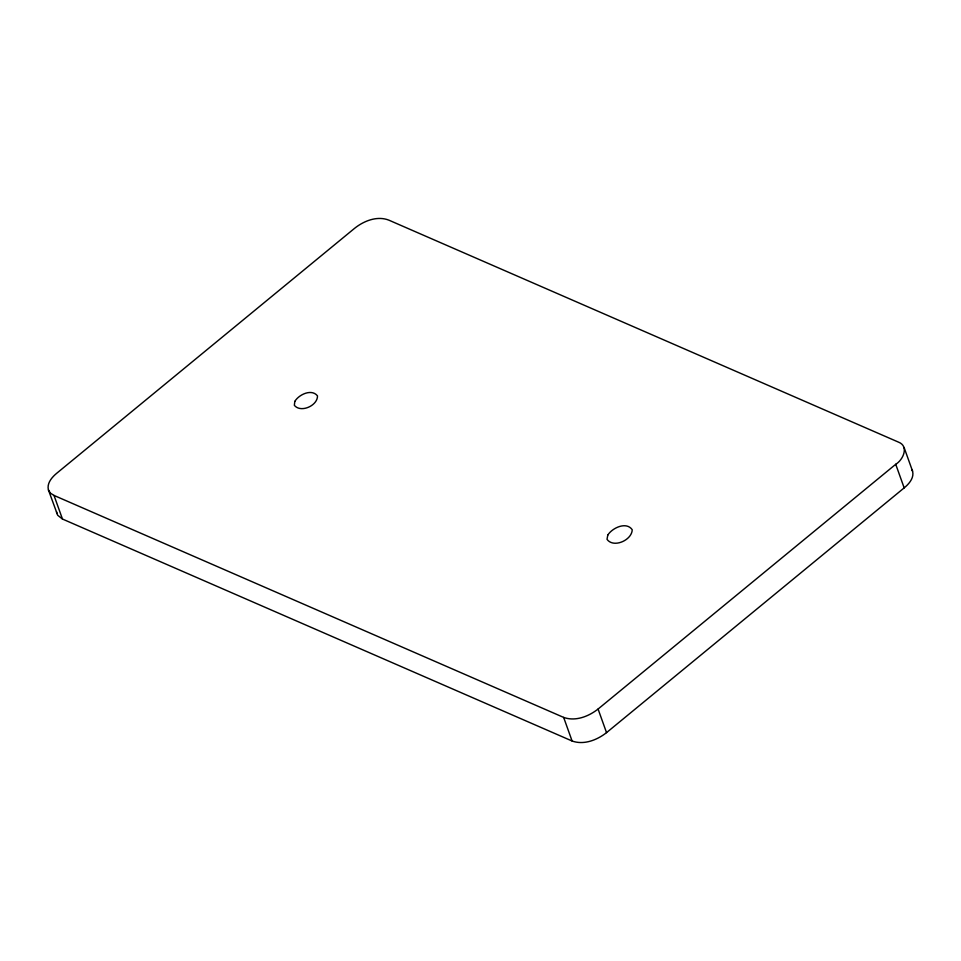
<?xml version="1.0" encoding="UTF-8"?>
<svg xmlns="http://www.w3.org/2000/svg" width="961" height="961" viewBox="0 0 961 961"><rect width="100%" height="100%" fill="white"/><g stroke="black" fill="none" stroke-linecap="round" stroke-linejoin="round"><path stroke-width="1.44" d="M48.434 489.978L50.453 493.161L54.008 495.432L563.651 717.411C575.459 721.687 588.685 716.438 598.078 709.038L895.724 464.295C903.1 459.935 909.334 446.18 898.439 442.108L388.809 220.129C377.048 215.552 363.654 220.97 354.369 228.502L56.735 473.256C51.942 477.233 46.657 483.263 48.434 489.978L57.696 515.276L62.453 519.036L572.095 741.003C583.904 745.28 597.129 740.03 606.535 732.63L904.169 487.888C908.998 483.924 914.367 477.881 912.554 471.13L904.109 447.526M911.737 469.436L912.554 471.13M895.724 464.295L904.169 487.888M598.078 709.038L606.535 732.63M563.651 717.411L572.095 741.003M54.008 495.432L62.453 519.036M56.495 511.72L56.891 513.582M294.823 401.386L294.342 405.302C300.685 413.278 317.731 405.686 317.49 395.872C311.64 388.46 298.883 394.539 294.823 401.386M607.808 535.025L607.016 539.313C613.478 548.443 632.002 540.178 632.218 529.727C626.392 521.246 612.325 527.865 607.808 535.025"/></g></svg>
